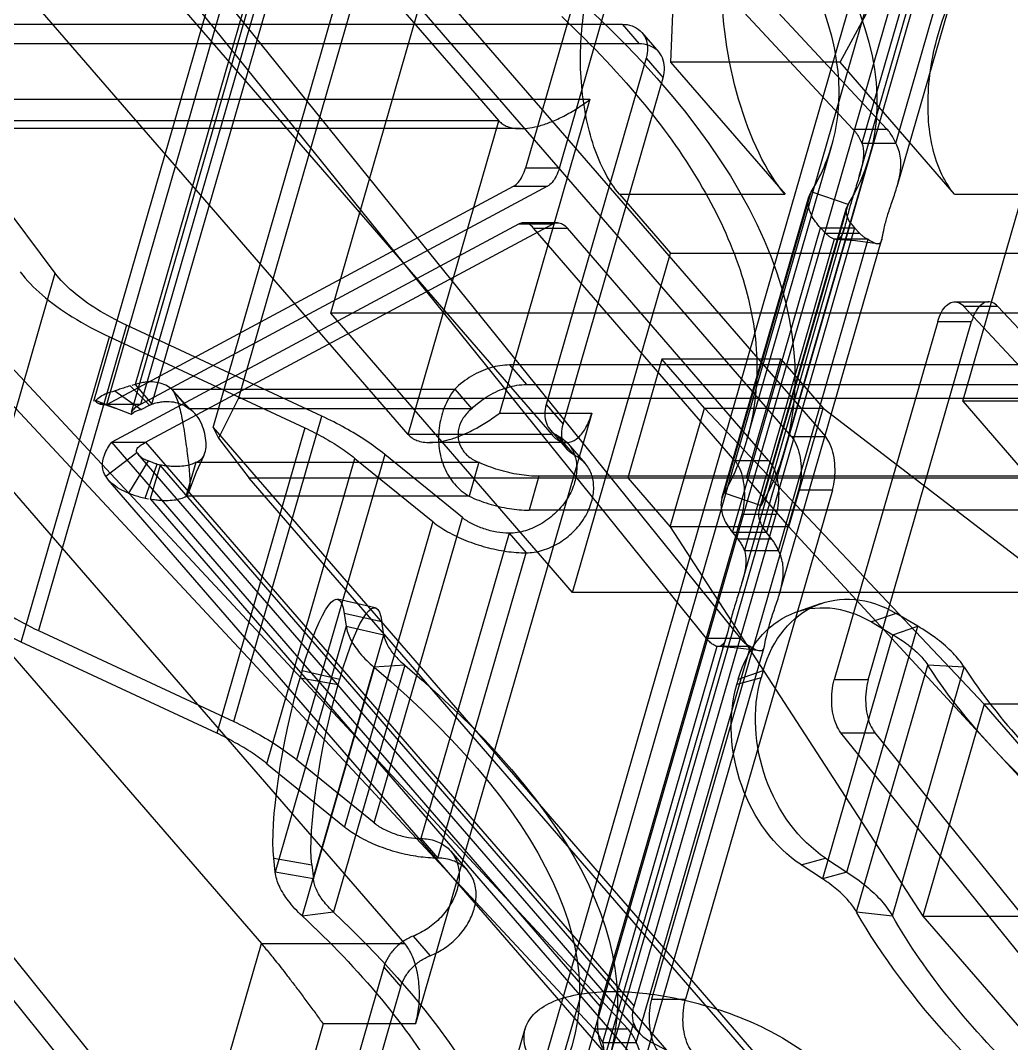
# Model space of a CAD drawing. Header units: millimetres. Extents: x -1 to 407, y -1 to 283.
# Drawn here: x 203.878 to 205.143, y 179.415 to 180.721 of the extents above; entities that cross this region are included whole.
import ezdxf

# ---------------------------------------------------------------- set-up
doc = ezdxf.new("R2010")
doc.units = ezdxf.units.MM
doc.header["$LTSCALE"] = 23.1
doc.layers.get('0').update_dxf_attribs({"linetype": 'CONTINUOUS'})

msp = doc.modelspace()

# ---------------------------------------------------------------- linework, layer by layer
at = {"color": 6, "linetype": 'Continuous'}
for p, q in [((204.7878, 182.4254), (204.1566, 180.2387)), ((204.2744, 180.347), (204.8744, 182.4254)), ((203.493, 181.7425), (204.4889, 180.5925)), ((204.1241, 180.2012), (204.5179, 181.5652)), ((204.0822, 181.503), (204.9407, 180.582)), ((204.984, 180.582), (204.1255, 181.503)), ((204.379, 181.4841), (204.0245, 180.256)), ((203.9719, 180.2345), (204.3262, 181.4618)), ((204.0461, 180.231), (204.4006, 181.4591)), ((204.0199, 180.2206), (204.3742, 181.448)), ((203.9883, 180.2306), (204.3357, 181.4341)), ((204.379, 181.4341), (204.0316, 180.2306)), ((204.3733, 180.192), (203.3774, 181.342)), ((203.5603, 181.342), (204.5563, 180.192)), ((205.0498, 181.058), (204.2811, 178.395)), ((205.0846, 181.0222), (204.9523, 180.5638)), ((204.9956, 180.5638), (205.1279, 181.0222)), ((204.6588, 181.0033), (204.5228, 180.5322)), ((204.5661, 180.5322), (204.7021, 181.0033)), ((204.9489, 180.5218), (205.0893, 181.0083)), ((204.9972, 180.5087), (205.1374, 180.9945)), ((204.754, 179.9317), (203.9252, 180.9591)), ((203.9685, 180.9591), (204.7973, 179.9317)), ((204.2486, 178.3575), (204.9986, 180.9556)), ((204.7163, 180.884), (204.708, 180.6675)), ((204.9245, 180.6675), (205.0411, 180.884)), ((204.8623, 180.1895), (204.3426, 180.7895)), ((204.3859, 180.7895), (204.9056, 180.1895)), ((204.6461, 180.7157), (204.6678, 180.6907)), ((204.6714, 180.7052), (204.6931, 180.6802)), ((203.1899, 180.6925), (204.1858, 179.5425)), ((204.3688, 179.5425), (203.3728, 180.6925)), ((204.6769, 180.6724), (204.6986, 180.6474)), ((204.708, 180.6675), (204.8541, 180.4987)), ((204.9245, 180.6675), (204.708, 180.6675)), ((205.0706, 180.4987), (204.9245, 180.6675)), ((205.0809, 180.2345), (205.2059, 180.6675)), ((201.8966, 180.62), (204.6051, 180.62)), ((204.6051, 180.62), (204.4895, 180.2194)), ((204.4889, 180.5925), (201.9103, 180.5925)), ((204.5164, 180.5825), (201.9204, 180.5825)), ((204.3733, 180.192), (204.4889, 180.5925)), ((204.9407, 180.582), (204.984, 180.582)), ((204.8058, 180.1869), (204.9138, 180.5611)), ((204.9523, 180.5638), (204.9956, 180.5638)), ((203.9227, 180.398), (203.8075, 180.5521)), ((204.8539, 180.1732), (204.9618, 180.547)), ((204.5661, 180.5322), (204.5228, 180.5322)), ((203.9883, 180.2306), (204.5076, 180.5089)), ((204.5509, 180.5089), (204.0316, 180.2306)), ((204.5076, 180.5089), (204.5509, 180.5089)), ((204.7766, 180.1178), (204.8874, 180.5017)), ((204.9345, 180.4856), (204.8874, 180.5017)), ((204.643, 180.4987), (204.708, 180.4237)), ((204.643, 180.4987), (204.8541, 180.4987)), ((204.7736, 180.1108), (204.8847, 180.4955)), ((205.0706, 180.4987), (205.3521, 180.4987)), ((204.8217, 180.0969), (204.9327, 180.4816)), ((204.8237, 180.1017), (204.9345, 180.4856)), ((204.5141, 180.4606), (203.9947, 180.1823)), ((204.038, 180.1823), (204.5574, 180.4606)), ((204.5574, 180.4606), (204.5141, 180.4606)), ((204.5638, 180.4623), (204.5205, 180.4623)), ((204.7902, 180.1587), (204.533, 180.4556)), ((204.533, 180.4556), (204.5763, 180.4556)), ((204.8335, 180.1587), (204.5763, 180.4556)), ((204.7872, 180.0671), (204.8995, 180.4559)), ((204.7989, 180.0021), (204.9298, 180.4556)), ((204.9428, 180.4559), (204.8305, 180.0671)), ((204.9062, 180.4488), (204.8995, 180.4559)), ((204.8995, 180.4559), (204.9428, 180.4559)), ((204.9428, 180.4559), (204.9495, 180.4488)), ((204.9169, 180.4413), (204.8023, 180.0442)), ((204.8456, 180.0442), (204.9602, 180.4413)), ((204.8472, 179.9891), (204.9777, 180.4415)), ((204.9495, 180.4488), (204.9062, 180.4488)), ((204.9602, 180.4413), (204.9169, 180.4413)), ((204.583, 179.9907), (204.708, 180.4237)), ((204.708, 180.4237), (205.417, 180.4237)), ((203.8102, 180.0083), (203.9227, 180.398)), ((205.0707, 180.3614), (205.114, 180.3614)), ((203.751, 180.3555), (204.6102, 179.4336)), ((204.6535, 179.4336), (203.7943, 180.3555)), ((204.583, 179.9907), (204.2744, 180.347)), ((207.403, 180.347), (204.2744, 180.347)), ((205.0825, 180.3555), (205.9418, 179.4336)), ((205.1258, 180.3555), (205.0825, 180.3555)), ((205.9851, 179.4336), (205.1258, 180.3555)), ((205.049, 180.3364), (204.917, 179.8791)), ((204.9603, 179.8791), (205.0923, 180.3364)), ((205.049, 180.3364), (205.0923, 180.3364)), ((204.0136, 180.3317), (203.9011, 179.942)), ((204.2631, 180.2155), (204.0136, 180.3317)), ((203.8792, 179.9272), (203.9917, 180.3169)), ((203.9917, 180.3169), (204.2412, 180.2007)), ((204.5026, 180.2809), (204.5242, 180.2559)), ((207.0357, 180.2809), (204.5026, 180.2809)), ((204.697, 180.2884), (204.6533, 180.1369)), ((204.7512, 180.2259), (204.697, 180.2884)), ((204.8486, 180.2884), (204.697, 180.2884)), ((204.8049, 180.1369), (204.8486, 180.2884)), ((204.8486, 180.2884), (204.9027, 180.2259)), ((204.0428, 180.2294), (204.0183, 180.2543)), ((204.0245, 180.256), (204.0203, 180.2549)), ((204.0245, 180.256), (204.0461, 180.231)), ((204.5242, 180.2559), (207.0573, 180.2559)), ((203.9988, 180.2477), (204.0324, 180.2239)), ((204.0933, 180.225), (204.0716, 180.25)), ((204.0716, 180.25), (204.4325, 180.25)), ((204.4325, 180.25), (204.4542, 180.225)), ((204.0201, 180.2177), (203.9742, 180.2354)), ((204.0316, 180.2306), (203.9883, 180.2306)), ((204.0324, 180.2239), (204.0428, 180.2294)), ((204.1566, 180.2387), (204.131, 180.1875)), ((204.1566, 180.2387), (207.4583, 180.2387)), ((204.5493, 180.2304), (204.571, 180.2054)), ((205.0809, 180.2345), (205.292, 179.9907)), ((205.2541, 180.2345), (205.0809, 180.2345)), ((204.4542, 180.225), (204.0933, 180.225)), ((204.1506, 179.8258), (204.2631, 180.2155)), ((204.6075, 180.2194), (204.3825, 179.44)), ((204.4895, 180.2194), (204.6075, 180.2194)), ((204.7074, 180.0744), (204.7512, 180.2259)), ((205.1083, 179.848), (204.7512, 180.2259)), ((204.7512, 180.2259), (204.9027, 180.2259)), ((204.859, 180.0744), (204.9027, 180.2259)), ((204.9027, 180.2259), (205.3583, 179.8763)), ((204.1241, 180.2012), (204.131, 180.1875)), ((204.1241, 180.2012), (205.6884, 178.395)), ((204.2412, 180.2007), (204.1287, 179.811)), ((204.5563, 180.192), (204.3733, 180.192)), ((204.5548, 180.1976), (204.5765, 180.1726)), ((204.5855, 180.1657), (204.5638, 180.1907)), ((204.8623, 180.1895), (204.9056, 180.1895)), ((204.6181, 179.4625), (203.9947, 180.1823)), ((203.9947, 180.1823), (204.038, 180.1823)), ((204.038, 180.1823), (204.6614, 179.4625)), ((204.131, 180.1875), (204.1703, 180.1363)), ((204.575, 180.1819), (204.4008, 180.1819)), ((204.5774, 180.1803), (204.599, 180.1553)), ((203.9871, 180.1388), (204.0266, 180.1694)), ((204.6675, 179.4291), (204.0282, 180.1673)), ((204.3432, 180.1668), (204.2307, 179.7771)), ((204.4423, 180.0861), (204.3432, 180.1668)), ((204.0412, 180.1587), (204.0163, 180.1174)), ((204.0375, 180.111), (204.0529, 180.1542)), ((204.0565, 180.1532), (204.044, 180.1099)), ((204.7034, 179.4063), (204.0565, 180.1532)), ((204.0899, 180.1134), (204.1024, 180.1567)), ((204.1024, 180.1567), (204.4633, 180.1567)), ((204.1927, 179.772), (204.3052, 180.1617)), ((204.3052, 180.1617), (204.4044, 180.081)), ((204.4633, 180.1567), (204.4508, 180.1134)), ((204.8335, 180.1587), (204.7902, 180.1587)), ((205.7346, 178.33), (204.1703, 180.1363)), ((207.472, 180.1363), (204.1703, 180.1363)), ((204.5399, 180.1388), (204.5274, 180.0955)), ((207.073, 180.1388), (204.5399, 180.1388)), ((204.6533, 180.1369), (204.7074, 180.0744)), ((204.6533, 180.1369), (204.8049, 180.1369)), ((204.8049, 180.1369), (204.859, 180.0744)), ((204.6291, 179.397), (203.9904, 180.1345)), ((204.0375, 180.111), (204.0418, 180.1102)), ((204.4508, 180.1134), (204.0899, 180.1134)), ((204.8714, 180.1212), (204.6839, 179.4717)), ((204.9147, 180.1212), (204.7272, 179.4717)), ((204.7766, 180.1178), (204.8237, 180.1017)), ((204.9147, 180.1212), (204.8714, 180.1212)), ((204.044, 180.1099), (204.6909, 179.363)), ((204.3298, 179.6964), (204.4423, 180.0861)), ((207.0605, 180.0955), (204.5274, 180.0955)), ((204.6181, 179.4625), (204.7994, 180.0904)), ((204.6614, 179.4625), (204.8427, 180.0904)), ((204.7994, 180.0904), (204.8427, 180.0904)), ((204.4044, 180.081), (204.2919, 179.6913)), ((204.7074, 180.0744), (205.0302, 179.5773)), ((204.859, 180.0744), (204.7074, 180.0744)), ((205.2827, 179.6146), (204.859, 180.0744)), ((204.5019, 180.0662), (204.5236, 180.0412)), ((204.7872, 180.0671), (204.7937, 180.059)), ((204.8305, 180.0671), (204.7872, 180.0671)), ((204.7937, 180.059), (204.837, 180.059)), ((204.837, 180.059), (204.8305, 180.0671)), ((204.8023, 180.0442), (204.8456, 180.0442)), ((204.331, 179.971), (204.2831, 179.9819)), ((205.292, 179.9907), (204.583, 179.9907)), ((204.9004, 179.9766), (204.8687, 179.9656)), ((204.2916, 179.9638), (204.294, 179.9476)), ((204.3396, 179.9529), (204.2916, 179.9638)), ((204.9961, 179.9638), (204.9644, 179.9529)), ((205.0235, 179.9476), (204.9961, 179.9638)), ((203.9011, 179.942), (204.1506, 179.8258)), ((204.294, 179.9476), (204.2035, 179.6338)), ((204.2941, 179.9476), (204.342, 179.9367)), ((204.342, 179.9367), (204.3396, 179.9529)), ((204.933, 179.6338), (205.0235, 179.9476)), ((204.9644, 179.9529), (204.9918, 179.9367)), ((204.9918, 179.9367), (205.0235, 179.9476)), ((204.2521, 179.6252), (204.342, 179.9367)), ((204.6176, 179.3742), (204.7798, 179.9361)), ((204.7973, 179.9317), (204.754, 179.9317)), ((204.9918, 179.9367), (204.9019, 179.6252)), ((204.1287, 179.811), (203.8792, 179.9272)), ((204.7669, 179.9217), (204.621, 179.4163)), ((204.6643, 179.4163), (204.8102, 179.9217)), ((204.6659, 179.3612), (204.8278, 179.9219)), ((204.8102, 179.9217), (204.7669, 179.9217)), ((204.2378, 179.8909), (204.2351, 179.8817)), ((204.3295, 179.8954), (204.2378, 179.5779)), ((204.2378, 179.8909), (204.2858, 179.88)), ((204.3688, 179.898), (204.2778, 179.5828)), ((204.3688, 179.898), (204.3295, 179.8954)), ((204.7946, 179.88), (204.8262, 179.8909)), ((204.8262, 179.8909), (204.8236, 179.8817)), ((204.9454, 179.5828), (205.0364, 179.898)), ((204.9911, 179.5779), (205.0828, 179.8954)), ((205.0828, 179.8954), (205.0364, 179.898)), ((204.2351, 179.8817), (204.2838, 179.8731)), ((204.2838, 179.8731), (204.2858, 179.88)), ((204.8236, 179.8817), (204.7926, 179.8731)), ((204.7926, 179.8731), (204.7946, 179.88)), ((204.9603, 179.8791), (204.917, 179.8791)), ((205.1083, 179.8479), (205.0302, 179.5773)), ((205.8227, 179.848), (205.1083, 179.848)), ((205.6062, 179.273), (205.1083, 179.8479)), ((204.4238, 178.783), (203.594, 179.8116)), ((203.6373, 179.8116), (204.4671, 178.783)), ((205.7553, 178.783), (204.9255, 179.8116)), ((204.9255, 179.8116), (204.9688, 179.8116)), ((204.9688, 179.8116), (205.7986, 178.783)), ((204.1927, 179.772), (204.2919, 179.6913)), ((204.3298, 179.6964), (204.2307, 179.7771)), ((204.3894, 179.6765), (204.4111, 179.6515)), ((204.4274, 179.6606), (204.449, 179.6356)), ((204.2035, 179.6338), (204.2015, 179.6515)), ((204.2015, 179.6515), (204.2501, 179.6429)), ((204.2501, 179.6429), (204.2521, 179.6252)), ((204.8749, 179.6429), (204.9059, 179.6515)), ((204.9019, 179.6252), (204.8749, 179.6429)), ((204.9059, 179.6515), (204.933, 179.6338)), ((204.2521, 179.6252), (204.2035, 179.6338)), ((204.933, 179.6338), (204.9019, 179.6252)), ((204.2378, 179.5779), (204.2778, 179.5828)), ((204.9454, 179.5828), (204.9911, 179.5779)), ((205.0302, 179.5773), (205.5281, 179.0023)), ((205.0302, 179.5773), (205.7446, 179.5773)), ((204.3795, 179.552), (204.4011, 179.527)), ((204.0621, 179.1138), (204.1858, 179.5425)), ((204.1858, 179.5425), (204.3688, 179.5425)), ((204.342, 179.5123), (204.3637, 179.4873)), ((204.6839, 179.4717), (204.7272, 179.4717)), ((204.2645, 179.44), (204.1407, 179.0113)), ((204.3825, 179.44), (204.2645, 179.44)), ((204.4976, 179.3474), (204.5226, 179.434)), ((204.6102, 179.4336), (204.6535, 179.4336)), ((204.6608, 179.4415), (204.6443, 179.3846)), ((204.621, 179.4163), (204.6643, 179.4163))]:
    msp.add_line(p, q, dxfattribs=at)
at = {"color": 7, "linetype": 'Continuous'}
for p, q in [((204.3067, 178.3775), (205.0629, 180.9972)), ((205.0846, 180.9722), (204.3283, 178.3525)), ((201.9398, 180.7157), (204.6461, 180.7157)), ((204.6678, 180.6907), (201.9614, 180.6907)), ((204.6769, 180.6724), (204.5493, 180.2304)), ((204.571, 180.2054), (204.6986, 180.6474)), ((204.5019, 180.0662), (204.3894, 179.6765)), ((204.4111, 179.6515), (204.5236, 180.0412)), ((204.342, 179.5123), (204.1988, 179.0162)), ((204.2204, 178.9912), (204.3637, 179.4873))]:
    msp.add_line(p, q, dxfattribs=at)
at = {"color": 6, "linetype": 'Continuous'}
for points in [[(204.972, 180.4356), (204.9442, 180.4393), (204.9186, 180.4412)], [(204.0784, 180.2422), (204.0887, 180.2308), (204.099, 180.2208)], [(203.9997, 180.2255), (203.9865, 180.2301), (203.9797, 180.2319), (203.9799, 180.2319), (203.9865, 180.2312), (203.9999, 180.2306)], [(204.1124, 180.1653), (204.1025, 180.144), (204.0926, 180.1183)], [(204.822, 179.9161), (204.7942, 179.9197), (204.7686, 179.9216)]]:
    msp.add_lwpolyline(points, dxfattribs=at)
for centre, radius, start, end in [((204.0596, 180.1994), 0.0343, 113.0913, 119.2519), ((204.0657, 180.1938), 0.0416, 252.0476, 257.2846)]:
    msp.add_arc(centre, radius, start, end, dxfattribs=at)
at = {"color": 6, "linetype": 'Continuous', "extrusion": (0, 0, -1)}
for centre, major_axis, ratio, start_param, end_param in [((203.5221, 180.9681), (-1.4394, 0.4221), 0.401419, 8.685604, 9.533878), ((204.8608, 180.672), (-0.0438, 0.1993), 0.376233, -2.535443, -0.964647), ((203.4113, 180.5842), (-1.3949, 0.3959), 0.464593, 2.406182, 2.555672), ((203.4113, 180.5842), (-1.443, 0.4096), 0.464593, 8.689367, 9.537641), ((204.2481, 179.8104), (0.0348, 0.1716), 0.166237, -1.11632, 0.431172), ((204.9553, 179.8104), (-0.0521, 0.1671), 0.753786, -0.851946, 0.695545), ((204.2961, 179.7995), (0.0348, 0.1716), 0.166237, -1.116317, 0.431172), ((204.9236, 179.7995), (-0.0521, 0.1671), 0.753786, -0.851944, 0.695546), ((203.1909, 179.8206), (-1.3914, 0.408), 0.401419, 2.402419, 3.250693), ((203.1909, 179.8206), (-1.4394, 0.4221), 0.401419, 2.402419, 3.250693), ((206.4276, 179.8206), (-1.4564, 0.3624), 0.423626, -1.271033, -0.422759), ((204.2455, 179.8012), (0.0348, 0.1716), 0.166237, -2.663807, -1.116315), ((204.9527, 179.8012), (-0.0521, 0.1671), 0.753786, -2.399433, -0.851939), ((204.2941, 179.7926), (0.0348, 0.1716), 0.166237, -2.663806, -1.116317), ((204.9217, 179.7926), (-0.0521, 0.1671), 0.753786, -2.399433, -0.851944), ((203.08, 179.4367), (-1.443, 0.4096), 0.464593, 2.406182, 3.254456), ((206.3168, 179.4367), (-1.4252, 0.4706), 0.441408, -1.303516, -0.455242)]:
    msp.add_ellipse(centre, major_axis=major_axis, ratio=ratio, start_param=start_param, end_param=end_param, dxfattribs=at)
at = {"color": 6, "linetype": 'Continuous'}
for points, knots in [([(204.8874, 180.5017), (204.9017, 180.5249), (204.923, 180.5771), (204.9253, 180.6645), (204.8989, 180.756), (204.8459, 180.85), (204.7974, 180.9095), (204.7696, 180.9396)], [0, 0, 0, 0, 0.167652, 0.338946, 0.528937, 0.747669, 1, 1, 1, 1]), ([(204.643, 180.4987), (204.636, 180.5069), (204.6232, 180.5264), (204.609, 180.5604), (204.5989, 180.5997), (204.5933, 180.6424), (204.5925, 180.6866), (204.5965, 180.7302), (204.6025, 180.7584), (204.6064, 180.772)], [0, 0, 0, 0, 0.113445, 0.243348, 0.386841, 0.539568, 0.696351, 0.851656, 1, 1, 1, 1]), ([(205.0706, 180.4987), (205.0641, 180.5063), (205.0524, 180.5251), (205.0412, 180.5587), (205.036, 180.598), (205.0369, 180.641), (205.0442, 180.6861), (205.0575, 180.7305), (205.0702, 180.7588), (205.0773, 180.772)], [0, 0, 0, 0, 0.103849, 0.229036, 0.367437, 0.516938, 0.676921, 0.843224, 1, 1, 1, 1]), ([(204.4889, 180.5925), (204.4903, 180.5909), (204.4938, 180.5879), (204.5002, 180.5847), (204.5082, 180.5828), (204.5177, 180.5822), (204.529, 180.5833), (204.542, 180.5862), (204.5566, 180.5913), (204.5725, 180.5986), (204.589, 180.6082), (204.5998, 180.6158), (204.6051, 180.62)], [0, 0, 0, 0, 0.050334, 0.104956, 0.167422, 0.240919, 0.328318, 0.43191, 0.553149, 0.691294, 0.842032, 1, 1, 1, 1]), ([(204.6752, 180.6127), (204.7024, 180.5793), (204.7497, 180.5127), (204.7993, 180.4073), (204.8218, 180.3041), (204.8156, 180.2052), (204.7921, 180.1452), (204.7766, 180.1178)], [0, 0, 0, 0, 0.240438, 0.454279, 0.646115, 0.82423, 1, 1, 1, 1]), ([(204.9407, 180.582), (204.9423, 180.5804), (204.9452, 180.5768), (204.9491, 180.5707), (204.9512, 180.5662), (204.9523, 180.5638)], [0, 0, 0, 0, 0.303776, 0.637359, 1, 1, 1, 1]), ([(204.9956, 180.5638), (204.9945, 180.5662), (204.9924, 180.5707), (204.9885, 180.5768), (204.9856, 180.5804), (204.984, 180.582)], [0, 0, 0, 0, 0.362641, 0.696224, 1, 1, 1, 1]), ([(204.9523, 180.5638), (204.9538, 180.5594), (204.9549, 180.5489), (204.9521, 180.5323), (204.9466, 180.5141), (204.9405, 180.4953), (204.9352, 180.4773), (204.9314, 180.4616), (204.9285, 180.4502), (204.9243, 180.4417), (204.919, 180.441), (204.9169, 180.4413)], [0, 0, 0, 0, 0.10468, 0.232993, 0.37937, 0.533006, 0.67988, 0.804246, 0.894626, 0.952425, 1, 1, 1, 1]), ([(204.9602, 180.4413), (204.9634, 180.4394), (204.9676, 180.4357), (204.9772, 180.4357), (204.9784, 180.4457), (204.9809, 180.4565), (204.9848, 180.4719), (204.9906, 180.4887), (204.9969, 180.5068), (205.0016, 180.5255), (205.0026, 180.5452), (204.9987, 180.558), (204.9956, 180.5638)], [0, 0, 0, 0, 0.07588, 0.112509, 0.162027, 0.244341, 0.352206, 0.476098, 0.606352, 0.737351, 0.867016, 1, 1, 1, 1]), ([(204.5076, 180.5089), (204.5099, 180.5102), (204.5143, 180.5141), (204.5193, 180.5222), (204.5217, 180.5287), (204.5228, 180.5322)], [0, 0, 0, 0, 0.275629, 0.609557, 1, 1, 1, 1]), ([(204.5661, 180.5322), (204.565, 180.5287), (204.5626, 180.5222), (204.5576, 180.5141), (204.5532, 180.5102), (204.5509, 180.5089)], [0, 0, 0, 0, 0.390443, 0.724371, 1, 1, 1, 1]), ([(204.8995, 180.4559), (204.8949, 180.4609), (204.8875, 180.4706), (204.8822, 180.4873), (204.885, 180.4977), (204.8874, 180.5017)], [0, 0, 0, 0, 0.40014, 0.718386, 1, 1, 1, 1]), ([(204.9345, 180.4856), (204.9329, 180.483), (204.9311, 180.4762), (204.9347, 180.4654), (204.9397, 180.4592), (204.9428, 180.4559)], [0, 0, 0, 0, 0.278976, 0.596623, 1, 1, 1, 1]), ([(204.533, 180.4556), (204.5313, 180.4576), (204.5276, 180.4609), (204.5205, 180.463), (204.516, 180.4617), (204.5141, 180.4606)], [0, 0, 0, 0, 0.3691, 0.684581, 1, 1, 1, 1]), ([(204.5574, 180.4606), (204.5593, 180.4617), (204.5638, 180.463), (204.5709, 180.4609), (204.5746, 180.4576), (204.5763, 180.4556)], [0, 0, 0, 0, 0.315419, 0.6309, 1, 1, 1, 1]), ([(204.9169, 180.4413), (204.9156, 180.4418), (204.9131, 180.443), (204.9095, 180.4456), (204.9073, 180.4477), (204.9062, 180.4488)], [0, 0, 0, 0, 0.310646, 0.64253, 1, 1, 1, 1]), ([(204.9495, 180.4488), (204.9506, 180.4477), (204.9528, 180.4456), (204.9564, 180.443), (204.9589, 180.4418), (204.9602, 180.4413)], [0, 0, 0, 0, 0.35747, 0.689354, 1, 1, 1, 1]), ([(203.878, 180.3997), (203.8861, 180.3889), (203.9069, 180.3679), (203.9455, 180.3403), (203.9755, 180.3244), (203.9917, 180.3169)], [0, 0, 0, 0, 0.284912, 0.621752, 1, 1, 1, 1]), ([(204.0136, 180.3317), (204.0006, 180.3378), (203.9767, 180.3505), (203.9458, 180.3725), (203.9291, 180.3894), (203.9227, 180.398)], [0, 0, 0, 0, 0.378248, 0.715088, 1, 1, 1, 1]), ([(205.049, 180.3364), (205.0502, 180.3406), (205.053, 180.348), (205.0592, 180.3568), (205.0671, 180.3619), (205.0759, 180.3613), (205.0805, 180.3577), (205.0825, 180.3555)], [0, 0, 0, 0, 0.266298, 0.484653, 0.659097, 0.817145, 1, 1, 1, 1]), ([(205.1258, 180.3555), (205.1238, 180.3577), (205.1192, 180.3613), (205.1104, 180.3619), (205.1025, 180.3568), (205.0963, 180.348), (205.0935, 180.3406), (205.0923, 180.3364)], [0, 0, 0, 0, 0.182874, 0.340931, 0.515381, 0.733731, 1, 1, 1, 1]), ([(204.5026, 180.2809), (204.4943, 180.2809), (204.4773, 180.2782), (204.4533, 180.2674), (204.439, 180.2563), (204.4325, 180.25)], [0, 0, 0, 0, 0.31497, 0.652204, 1, 1, 1, 1]), ([(204.0183, 180.2543), (204.016, 180.2536), (204.0115, 180.2521), (204.005, 180.2499), (204.0008, 180.2485), (203.9988, 180.2477)], [0, 0, 0, 0, 0.353297, 0.687566, 1, 1, 1, 1]), ([(204.044, 180.2593), (204.0419, 180.2593), (204.0375, 180.259), (204.031, 180.2579), (204.0266, 180.2567), (204.0245, 180.256)], [0, 0, 0, 0, 0.321882, 0.654112, 1, 1, 1, 1]), ([(204.0716, 180.25), (204.0692, 180.252), (204.0637, 180.2555), (204.0542, 180.2586), (204.0475, 180.2593), (204.044, 180.2593)], [0, 0, 0, 0, 0.317966, 0.649605, 1, 1, 1, 1]), ([(204.4542, 180.225), (204.4607, 180.2313), (204.475, 180.2424), (204.4989, 180.2532), (204.516, 180.2559), (204.5242, 180.2559)], [0, 0, 0, 0, 0.347796, 0.68503, 1, 1, 1, 1]), ([(203.9742, 180.2354), (203.9759, 180.2374), (203.9804, 180.2411), (203.9889, 180.2452), (203.9953, 180.247), (203.9988, 180.2477)], [0, 0, 0, 0, 0.285834, 0.61716, 1, 1, 1, 1]), ([(204.0716, 180.25), (204.0749, 180.2453), (204.08, 180.2328), (204.0849, 180.2116), (204.0887, 180.1872), (204.092, 180.1628), (204.0943, 180.1415), (204.0948, 180.1252), (204.0922, 180.1161), (204.0899, 180.1134)], [0, 0, 0, 0, 0.123236, 0.28288, 0.466686, 0.650672, 0.808952, 0.924179, 1, 1, 1, 1]), ([(204.4325, 180.25), (204.427, 180.2428), (204.418, 180.2268), (204.4116, 180.2006), (204.4117, 180.1743), (204.4182, 180.1496), (204.4311, 180.1281), (204.4438, 180.1175), (204.4508, 180.1134)], [0, 0, 0, 0, 0.177341, 0.35077, 0.52051, 0.68434, 0.841924, 1, 1, 1, 1]), ([(203.9742, 180.2354), (203.9729, 180.2351), (203.981, 180.2285), (203.9844, 180.2311), (203.9883, 180.2306)], [0, 0, 0, 0, 0.24517, 1, 1, 1, 1]), ([(204.0316, 180.2306), (204.0289, 180.2292), (204.0247, 180.2265), (204.02, 180.2223), (204.0196, 180.2188), (204.0201, 180.2177)], [0, 0, 0, 0, 0.492749, 0.803627, 1, 1, 1, 1]), ([(204.0461, 180.231), (204.0483, 180.2317), (204.0526, 180.2329), (204.0592, 180.234), (204.0635, 180.2343), (204.0656, 180.2343)], [0, 0, 0, 0, 0.345888, 0.678118, 1, 1, 1, 1]), ([(204.0656, 180.2343), (204.0691, 180.2343), (204.0759, 180.2336), (204.0854, 180.2305), (204.0909, 180.227), (204.0933, 180.225)], [0, 0, 0, 0, 0.350395, 0.682034, 1, 1, 1, 1]), ([(204.0324, 180.2239), (204.0307, 180.2235), (204.0275, 180.2226), (204.0232, 180.2206), (204.021, 180.2187), (204.0201, 180.2177)], [0, 0, 0, 0, 0.38284, 0.714166, 1, 1, 1, 1]), ([(204.1024, 180.1567), (204.1055, 180.1579), (204.1112, 180.1616), (204.1151, 180.1713), (204.1154, 180.182), (204.1137, 180.1936), (204.11, 180.2056), (204.1036, 180.2169), (204.097, 180.2228), (204.0933, 180.225)], [0, 0, 0, 0, 0.121558, 0.239667, 0.373995, 0.519725, 0.676819, 0.837886, 1, 1, 1, 1]), ([(204.3432, 180.1668), (204.3356, 180.1729), (204.3193, 180.1848), (204.2925, 180.2011), (204.2732, 180.2108), (204.2631, 180.2155)], [0, 0, 0, 0, 0.309839, 0.644749, 1, 1, 1, 1]), ([(204.3733, 180.192), (204.3747, 180.1904), (204.3781, 180.1874), (204.3846, 180.1842), (204.3925, 180.1822), (204.4021, 180.1817), (204.4134, 180.1827), (204.4264, 180.1857), (204.441, 180.1907), (204.4569, 180.1981), (204.4734, 180.2077), (204.4842, 180.2153), (204.4895, 180.2194)], [0, 0, 0, 0, 0.050334, 0.104956, 0.167422, 0.240919, 0.328318, 0.43191, 0.553149, 0.691294, 0.842032, 1, 1, 1, 1]), ([(204.4542, 180.225), (204.45, 180.2217), (204.4429, 180.2142), (204.4369, 180.2006), (204.4362, 180.1866), (204.4407, 180.1737), (204.4502, 180.1631), (204.4587, 180.1585), (204.4633, 180.1567)], [0, 0, 0, 0, 0.187423, 0.355427, 0.513026, 0.666202, 0.823661, 1, 1, 1, 1]), ([(204.5563, 180.192), (204.5593, 180.1885), (204.566, 180.1826), (204.5796, 180.181), (204.5918, 180.1885), (204.6013, 180.2019), (204.6057, 180.2131), (204.6075, 180.2194)], [0, 0, 0, 0, 0.186516, 0.344902, 0.517523, 0.734269, 1, 1, 1, 1]), ([(204.2412, 180.2007), (204.2492, 180.1969), (204.2647, 180.1891), (204.2861, 180.1761), (204.2992, 180.1666), (204.3052, 180.1617)], [0, 0, 0, 0, 0.355251, 0.690161, 1, 1, 1, 1]), ([(204.8623, 180.1895), (204.8648, 180.1866), (204.8691, 180.1791), (204.8731, 180.1661), (204.875, 180.1513), (204.8746, 180.136), (204.8728, 180.126), (204.8714, 180.1212)], [0, 0, 0, 0, 0.163304, 0.357047, 0.570769, 0.790178, 1, 1, 1, 1]), ([(204.9147, 180.1212), (204.9161, 180.126), (204.9179, 180.136), (204.9183, 180.1513), (204.9164, 180.1661), (204.9124, 180.1791), (204.9081, 180.1866), (204.9056, 180.1895)], [0, 0, 0, 0, 0.209849, 0.429272, 0.642992, 0.836718, 1, 1, 1, 1]), ([(203.9871, 180.1388), (203.9847, 180.1424), (203.9818, 180.1518), (203.985, 180.1676), (203.9909, 180.1773), (203.9947, 180.1823)], [0, 0, 0, 0, 0.279795, 0.597673, 1, 1, 1, 1]), ([(204.0266, 180.1694), (204.026, 180.1705), (204.0265, 180.1741), (204.0312, 180.1783), (204.0354, 180.1809), (204.038, 180.1823)], [0, 0, 0, 0, 0.198792, 0.508415, 1, 1, 1, 1]), ([(204.0266, 180.1694), (204.0277, 180.1678), (204.0304, 180.1647), (204.0354, 180.1611), (204.0392, 180.1594), (204.0412, 180.1587)], [0, 0, 0, 0, 0.327753, 0.659125, 1, 1, 1, 1]), ([(204.0529, 180.1542), (204.0515, 180.1547), (204.0487, 180.1556), (204.0448, 180.1571), (204.0424, 180.1581), (204.0412, 180.1587)], [0, 0, 0, 0, 0.353378, 0.688014, 1, 1, 1, 1]), ([(204.0768, 180.1513), (204.0746, 180.1513), (204.0702, 180.1515), (204.0634, 180.1521), (204.0589, 180.1528), (204.0565, 180.1532)], [0, 0, 0, 0, 0.318099, 0.651183, 1, 1, 1, 1]), ([(204.1024, 180.1567), (204.1003, 180.1554), (204.0952, 180.1534), (204.0865, 180.1517), (204.0801, 180.1513), (204.0768, 180.1513)], [0, 0, 0, 0, 0.282351, 0.616883, 1, 1, 1, 1]), ([(204.5399, 180.1388), (204.5315, 180.1388), (204.514, 180.1405), (204.4883, 180.1465), (204.4714, 180.1529), (204.4633, 180.1567)], [0, 0, 0, 0, 0.318751, 0.661034, 1, 1, 1, 1]), ([(204.7994, 180.0904), (204.8007, 180.0952), (204.8026, 180.1052), (204.803, 180.1205), (204.8011, 180.1353), (204.7971, 180.1483), (204.7927, 180.1557), (204.7902, 180.1587)], [0, 0, 0, 0, 0.209849, 0.429272, 0.642992, 0.836718, 1, 1, 1, 1]), ([(204.8335, 180.1587), (204.8361, 180.1557), (204.8404, 180.1483), (204.8444, 180.1353), (204.8463, 180.1205), (204.8459, 180.1052), (204.844, 180.0952), (204.8427, 180.0904)], [0, 0, 0, 0, 0.163304, 0.357047, 0.570769, 0.790178, 1, 1, 1, 1]), ([(204.0163, 180.1174), (204.0124, 180.1187), (204.0048, 180.1221), (203.9948, 180.1294), (203.9894, 180.1355), (203.9871, 180.1388)], [0, 0, 0, 0, 0.340875, 0.672247, 1, 1, 1, 1]), ([(204.0163, 180.1174), (204.0185, 180.1165), (204.023, 180.1148), (204.0301, 180.1127), (204.035, 180.1116), (204.0375, 180.111)], [0, 0, 0, 0, 0.320464, 0.65433, 1, 1, 1, 1]), ([(204.0643, 180.108), (204.0676, 180.108), (204.074, 180.1084), (204.0827, 180.1101), (204.0878, 180.1121), (204.0899, 180.1134)], [0, 0, 0, 0, 0.383117, 0.717649, 1, 1, 1, 1]), ([(204.4508, 180.1134), (204.4589, 180.1096), (204.4758, 180.1032), (204.5015, 180.0972), (204.519, 180.0955), (204.5274, 180.0955)], [0, 0, 0, 0, 0.338966, 0.681249, 1, 1, 1, 1]), ([(204.7766, 180.1178), (204.774, 180.1132), (204.7709, 180.1018), (204.7755, 180.0836), (204.7827, 180.0726), (204.7872, 180.0671)], [0, 0, 0, 0, 0.290707, 0.611146, 1, 1, 1, 1]), ([(204.044, 180.1099), (204.0464, 180.1095), (204.0509, 180.1088), (204.0577, 180.1082), (204.0621, 180.108), (204.0643, 180.108)], [0, 0, 0, 0, 0.348817, 0.681901, 1, 1, 1, 1]), ([(204.8305, 180.0671), (204.8276, 180.0709), (204.8227, 180.0784), (204.8198, 180.0908), (204.8219, 180.0985), (204.8237, 180.1017)], [0, 0, 0, 0, 0.3864, 0.707337, 1, 1, 1, 1]), ([(204.5019, 180.0662), (204.4966, 180.0662), (204.4857, 180.0673), (204.4698, 180.0714), (204.455, 180.0775), (204.4461, 180.083), (204.4423, 180.0861)], [0, 0, 0, 0, 0.249284, 0.513113, 0.770143, 1, 1, 1, 1]), ([(204.4044, 180.081), (204.4103, 180.0761), (204.424, 180.0672), (204.4468, 180.0564), (204.4721, 180.048), (204.4979, 180.0426), (204.5152, 180.0412), (204.5236, 180.0412)], [0, 0, 0, 0, 0.180092, 0.381549, 0.593411, 0.803546, 1, 1, 1, 1]), ([(204.7937, 180.059), (204.7948, 180.0576), (204.7969, 180.0546), (204.7998, 180.0496), (204.8015, 180.0461), (204.8023, 180.0442)], [0, 0, 0, 0, 0.311268, 0.644865, 1, 1, 1, 1]), ([(204.8456, 180.0442), (204.8448, 180.0461), (204.8431, 180.0496), (204.8402, 180.0546), (204.8381, 180.0576), (204.837, 180.059)], [0, 0, 0, 0, 0.355133, 0.688728, 1, 1, 1, 1]), ([(204.8023, 180.0442), (204.8038, 180.0398), (204.8049, 180.0293), (204.8021, 180.0127), (204.7966, 179.9945), (204.7905, 179.9757), (204.7852, 179.9577), (204.7814, 179.942), (204.7785, 179.9306), (204.7743, 179.9222), (204.769, 179.9214), (204.7669, 179.9217)], [0, 0, 0, 0, 0.104686, 0.233, 0.379372, 0.533, 0.679866, 0.804227, 0.894609, 0.952419, 1, 1, 1, 1]), ([(204.8102, 179.9217), (204.8134, 179.9198), (204.8176, 179.9161), (204.8272, 179.9162), (204.8284, 179.9262), (204.8309, 179.9369), (204.8348, 179.9523), (204.8406, 179.9691), (204.8469, 179.9872), (204.8516, 180.0059), (204.8526, 180.0256), (204.8487, 180.0384), (204.8456, 180.0442)], [0, 0, 0, 0, 0.075885, 0.11253, 0.162058, 0.244368, 0.352226, 0.47611, 0.606354, 0.737344, 0.867008, 1, 1, 1, 1]), ([(203.8792, 179.9272), (203.863, 179.9347), (203.833, 179.9506), (203.7944, 179.9781), (203.7736, 179.9992), (203.7655, 180.01)], [0, 0, 0, 0, 0.378248, 0.715088, 1, 1, 1, 1]), ([(203.8102, 180.0083), (203.8166, 179.9997), (203.8333, 179.9828), (203.8642, 179.9608), (203.8881, 179.9481), (203.9011, 179.942)], [0, 0, 0, 0, 0.284912, 0.621752, 1, 1, 1, 1]), ([(204.294, 179.9476), (204.2949, 179.9417), (204.2994, 179.9292), (204.3119, 179.9116), (204.3231, 179.9008), (204.3295, 179.8954)], [0, 0, 0, 0, 0.276836, 0.607962, 1, 1, 1, 1]), ([(205.0828, 179.8954), (205.0787, 179.9018), (205.0681, 179.9145), (205.048, 179.9319), (205.0322, 179.9424), (205.0235, 179.9476)], [0, 0, 0, 0, 0.285749, 0.62038, 1, 1, 1, 1]), ([(204.342, 179.9367), (204.3427, 179.9323), (204.3461, 179.923), (204.3555, 179.91), (204.364, 179.902), (204.3688, 179.898)], [0, 0, 0, 0, 0.275908, 0.607024, 1, 1, 1, 1]), ([(204.7669, 179.9217), (204.7654, 179.9223), (204.7622, 179.9239), (204.7579, 179.9274), (204.7553, 179.9302), (204.754, 179.9317)], [0, 0, 0, 0, 0.305002, 0.636528, 1, 1, 1, 1]), ([(204.7973, 179.9317), (204.7986, 179.9302), (204.8012, 179.9274), (204.8055, 179.9239), (204.8087, 179.9223), (204.8102, 179.9217)], [0, 0, 0, 0, 0.363472, 0.694998, 1, 1, 1, 1]), ([(204.9918, 179.9367), (204.9983, 179.9328), (205.0102, 179.925), (205.0254, 179.9122), (205.0334, 179.9027), (205.0364, 179.898)], [0, 0, 0, 0, 0.380134, 0.714782, 1, 1, 1, 1]), ([(205.0828, 179.8954), (205.1051, 179.8607), (205.16, 179.7915), (205.2619, 179.695), (205.3866, 179.6009), (205.5317, 179.5112), (205.6943, 179.4275), (205.81, 179.3778), (205.8701, 179.3542)], [0, 0, 0, 0, 0.127569, 0.272318, 0.433762, 0.610411, 0.800063, 1, 1, 1, 1]), ([(204.9255, 179.8116), (204.9231, 179.8146), (204.9189, 179.8221), (204.9151, 179.835), (204.9134, 179.8496), (204.9138, 179.8646), (204.9156, 179.8744), (204.917, 179.8791)], [0, 0, 0, 0, 0.165473, 0.360035, 0.5733, 0.791486, 1, 1, 1, 1]), ([(204.9603, 179.8791), (204.9589, 179.8744), (204.9571, 179.8646), (204.9567, 179.8496), (204.9584, 179.835), (204.9623, 179.8221), (204.9664, 179.8146), (204.9688, 179.8116)], [0, 0, 0, 0, 0.208539, 0.426739, 0.640002, 0.834548, 1, 1, 1, 1]), ([(204.1506, 179.8258), (204.1607, 179.8211), (204.18, 179.8113), (204.2068, 179.7951), (204.2231, 179.7832), (204.2307, 179.7771)], [0, 0, 0, 0, 0.355251, 0.690161, 1, 1, 1, 1]), ([(204.1927, 179.772), (204.1867, 179.7769), (204.1736, 179.7864), (204.1522, 179.7994), (204.1367, 179.8072), (204.1287, 179.811)], [0, 0, 0, 0, 0.309839, 0.644749, 1, 1, 1, 1]), ([(204.3298, 179.6964), (204.3336, 179.6933), (204.3425, 179.6878), (204.3573, 179.6817), (204.3732, 179.6776), (204.3841, 179.6765), (204.3894, 179.6765)], [0, 0, 0, 0, 0.229857, 0.486887, 0.750716, 1, 1, 1, 1]), ([(204.4111, 179.6515), (204.4027, 179.6515), (204.3854, 179.6529), (204.3596, 179.6583), (204.3343, 179.6667), (204.3115, 179.6775), (204.2978, 179.6864), (204.2919, 179.6913)], [0, 0, 0, 0, 0.196473, 0.406619, 0.618481, 0.819926, 1, 1, 1, 1]), ([(204.2378, 179.5779), (204.2315, 179.5837), (204.2205, 179.5954), (204.2084, 179.6143), (204.2042, 179.6276), (204.2035, 179.6338)], [0, 0, 0, 0, 0.386554, 0.717776, 1, 1, 1, 1]), ([(204.933, 179.6338), (204.9415, 179.6282), (204.9572, 179.6169), (204.977, 179.5983), (204.9872, 179.5847), (204.9911, 179.5779)], [0, 0, 0, 0, 0.37656, 0.711107, 1, 1, 1, 1]), ([(204.2778, 179.5828), (204.273, 179.5872), (204.2648, 179.596), (204.2557, 179.6104), (204.2526, 179.6204), (204.2521, 179.6252)], [0, 0, 0, 0, 0.385692, 0.716937, 1, 1, 1, 1]), ([(204.9454, 179.5828), (204.9425, 179.5879), (204.9349, 179.5982), (204.9201, 179.6123), (204.9083, 179.6209), (204.9019, 179.6252)], [0, 0, 0, 0, 0.289414, 0.623949, 1, 1, 1, 1]), ([(204.2378, 179.5779), (204.2736, 179.5445), (204.3381, 179.4774), (204.4155, 179.3703), (204.4668, 179.2636), (204.4905, 179.1591), (204.4847, 179.0589), (204.4611, 178.998), (204.4454, 178.9703)], [0, 0, 0, 0, 0.212267, 0.402214, 0.570933, 0.722001, 0.861988, 1, 1, 1, 1]), ([(205.7593, 178.9703), (205.7002, 178.9981), (205.5866, 179.056), (205.4274, 179.1519), (205.2857, 179.2534), (205.1642, 179.3585), (205.0653, 179.4651), (205.0125, 179.5405), (204.9911, 179.5779)], [0, 0, 0, 0, 0.197165, 0.385147, 0.561273, 0.72334, 0.869796, 1, 1, 1, 1]), ([(204.1858, 179.5425), (204.1873, 179.5407), (204.1906, 179.5368), (204.1959, 179.5304), (204.2021, 179.5228), (204.2091, 179.5139), (204.217, 179.5038), (204.2258, 179.4924), (204.2353, 179.4799), (204.2452, 179.4666), (204.255, 179.4533), (204.2614, 179.4444), (204.2645, 179.44)], [0, 0, 0, 0, 0.05404, 0.118339, 0.193726, 0.281006, 0.380714, 0.492618, 0.615378, 0.745325, 0.875784, 1, 1, 1, 1]), ([(204.3825, 179.44), (204.3846, 179.4472), (204.3873, 179.4623), (204.3879, 179.4852), (204.385, 179.5074), (204.379, 179.5269), (204.3726, 179.5381), (204.3688, 179.5425)], [0, 0, 0, 0, 0.209849, 0.429272, 0.642992, 0.836718, 1, 1, 1, 1]), ([(204.8188, 179.2688), (204.8031, 179.2688), (204.7706, 179.2711), (204.7219, 179.2802), (204.6736, 179.2946), (204.6284, 179.3133), (204.5887, 179.3353), (204.5564, 179.3595), (204.5334, 179.3847), (204.5206, 179.4101), (204.5206, 179.4357), (204.5354, 179.4568), (204.5609, 179.4711), (204.5951, 179.4797), (204.6208, 179.4813), (204.6347, 179.4813)], [0, 0, 0, 0, 0.094838, 0.196145, 0.299289, 0.398734, 0.491525, 0.573417, 0.641646, 0.696433, 0.742179, 0.78838, 0.845015, 0.915741, 1, 1, 1, 1]), ([(204.6347, 179.4813), (204.6474, 179.4813), (204.6736, 179.4797), (204.7132, 179.4736), (204.7399, 179.467), (204.7533, 179.4631)], [0, 0, 0, 0, 0.315825, 0.652603, 1, 1, 1, 1]), ([(204.6839, 179.4717), (204.6825, 179.4669), (204.6807, 179.4568), (204.6803, 179.4415), (204.6822, 179.4267), (204.6862, 179.4137), (204.6905, 179.4063), (204.6931, 179.4034)], [0, 0, 0, 0, 0.209849, 0.429272, 0.642992, 0.836718, 1, 1, 1, 1]), ([(204.7364, 179.4034), (204.7338, 179.4063), (204.7295, 179.4137), (204.7255, 179.4267), (204.7236, 179.4415), (204.724, 179.4568), (204.7258, 179.4669), (204.7272, 179.4717)], [0, 0, 0, 0, 0.163304, 0.357047, 0.570769, 0.790178, 1, 1, 1, 1]), ([(204.6181, 179.4625), (204.6159, 179.4547), (204.6134, 179.4392), (204.6167, 179.4166), (204.6271, 179.3973), (204.6382, 179.3881), (204.6443, 179.3846)], [0, 0, 0, 0, 0.273782, 0.524563, 0.761775, 1, 1, 1, 1]), ([(204.6608, 179.4415), (204.6602, 179.4437), (204.6595, 179.4483), (204.6597, 179.4554), (204.6607, 179.4601), (204.6614, 179.4625)], [0, 0, 0, 0, 0.317577, 0.650498, 1, 1, 1, 1]), ([(204.7533, 179.4631), (204.7698, 179.4583), (204.8015, 179.4473), (204.8452, 179.4265), (204.882, 179.4029), (204.9102, 179.3777), (204.9282, 179.3521), (204.9348, 179.3259), (204.9263, 179.3017), (204.9133, 179.2913), (204.9059, 179.2869)], [0, 0, 0, 0, 0.180544, 0.351796, 0.506227, 0.638207, 0.745423, 0.831623, 0.910202, 1, 1, 1, 1]), ([(204.6102, 179.4336), (204.6117, 179.4321), (204.6144, 179.4287), (204.618, 179.4228), (204.62, 179.4186), (204.621, 179.4163)], [0, 0, 0, 0, 0.305706, 0.639308, 1, 1, 1, 1]), ([(204.6643, 179.4163), (204.6633, 179.4186), (204.6613, 179.4228), (204.6577, 179.4287), (204.655, 179.4321), (204.6535, 179.4336)], [0, 0, 0, 0, 0.360692, 0.694294, 1, 1, 1, 1]), ([(204.6608, 179.4415), (204.6619, 179.4374), (204.6662, 179.4293), (204.677, 179.4203), (204.6899, 179.4131), (204.6989, 179.4087), (204.7034, 179.4063)], [0, 0, 0, 0, 0.225138, 0.467766, 0.733019, 1, 1, 1, 1]), ([(204.621, 179.4163), (204.6225, 179.4119), (204.6236, 179.4014), (204.6208, 179.3848), (204.6154, 179.3666), (204.6092, 179.3478), (204.604, 179.3298), (204.6001, 179.3141), (204.5972, 179.3027), (204.593, 179.2943), (204.5877, 179.2935), (204.5857, 179.2938)], [0, 0, 0, 0, 0.104686, 0.233, 0.379372, 0.533, 0.679866, 0.804227, 0.894609, 0.952419, 1, 1, 1, 1]), ([(204.629, 179.2938), (204.6322, 179.2919), (204.6364, 179.2882), (204.6459, 179.2883), (204.6471, 179.2983), (204.6496, 179.309), (204.6535, 179.3244), (204.6594, 179.3412), (204.6656, 179.3593), (204.6704, 179.378), (204.6713, 179.3977), (204.6674, 179.4105), (204.6643, 179.4163)], [0, 0, 0, 0, 0.075885, 0.11253, 0.162058, 0.244368, 0.352226, 0.47611, 0.606354, 0.737344, 0.867008, 1, 1, 1, 1])]:
    msp.add_open_spline(points, degree=3, knots=knots, dxfattribs=at)
at = {"color": 7, "linetype": 'Continuous'}
for points, knots in [([(204.6461, 180.7157), (204.6504, 180.7157), (204.6588, 180.7145), (204.6697, 180.7082), (204.6769, 180.698), (204.6794, 180.6854), (204.6782, 180.6767), (204.6769, 180.6724)], [0, 0, 0, 0, 0.20694, 0.398676, 0.586626, 0.784264, 1, 1, 1, 1]), ([(204.6986, 180.6474), (204.6998, 180.6517), (204.7011, 180.6604), (204.6985, 180.673), (204.6913, 180.6832), (204.6805, 180.6895), (204.6721, 180.6907), (204.6678, 180.6907)], [0, 0, 0, 0, 0.215736, 0.413374, 0.601324, 0.79306, 1, 1, 1, 1]), ([(204.5493, 180.2304), (204.5481, 180.2264), (204.5469, 180.2183), (204.5488, 180.2066), (204.5546, 180.1968), (204.5606, 180.1923), (204.5638, 180.1907)], [0, 0, 0, 0, 0.272612, 0.523767, 0.761561, 1, 1, 1, 1]), ([(204.5855, 180.1657), (204.5822, 180.1673), (204.5762, 180.1718), (204.5704, 180.1816), (204.5685, 180.1933), (204.5698, 180.2014), (204.571, 180.2054)], [0, 0, 0, 0, 0.238439, 0.476233, 0.727388, 1, 1, 1, 1]), ([(204.5638, 180.1907), (204.5687, 180.1882), (204.5777, 180.1815), (204.5864, 180.1668), (204.5892, 180.1492), (204.5873, 180.1372), (204.5856, 180.1312)], [0, 0, 0, 0, 0.238439, 0.476233, 0.727388, 1, 1, 1, 1]), ([(204.6073, 180.1062), (204.609, 180.1122), (204.6109, 180.1242), (204.608, 180.1418), (204.5994, 180.1565), (204.5904, 180.1632), (204.5855, 180.1657)], [0, 0, 0, 0, 0.272612, 0.523767, 0.761561, 1, 1, 1, 1]), ([(204.5856, 180.1312), (204.5836, 180.1241), (204.5772, 180.1102), (204.5628, 180.0923), (204.5443, 180.078), (204.5237, 180.0686), (204.509, 180.0662), (204.5019, 180.0662)], [0, 0, 0, 0, 0.195347, 0.401193, 0.609452, 0.811382, 1, 1, 1, 1]), ([(204.5236, 180.0412), (204.5306, 180.0412), (204.5453, 180.0436), (204.566, 180.053), (204.5844, 180.0673), (204.5989, 180.0852), (204.6052, 180.0991), (204.6073, 180.1062)], [0, 0, 0, 0, 0.188618, 0.390548, 0.598807, 0.804653, 1, 1, 1, 1]), ([(204.3894, 179.6765), (204.3959, 179.6765), (204.4085, 179.6746), (204.4248, 179.6651), (204.4355, 179.6499), (204.4394, 179.6311), (204.4375, 179.618), (204.4356, 179.6115)], [0, 0, 0, 0, 0.20694, 0.398676, 0.586626, 0.784264, 1, 1, 1, 1]), ([(204.4573, 179.5865), (204.4591, 179.593), (204.461, 179.6061), (204.4572, 179.6249), (204.4464, 179.6401), (204.4301, 179.6496), (204.4175, 179.6515), (204.4111, 179.6515)], [0, 0, 0, 0, 0.215736, 0.413374, 0.601324, 0.79306, 1, 1, 1, 1]), ([(204.4356, 179.6115), (204.4337, 179.6051), (204.4281, 179.5923), (204.4152, 179.5753), (204.3988, 179.5614), (204.3861, 179.5546), (204.3795, 179.552)], [0, 0, 0, 0, 0.239692, 0.491926, 0.748444, 1, 1, 1, 1]), ([(204.4011, 179.527), (204.4077, 179.5296), (204.4205, 179.5364), (204.4369, 179.5503), (204.4497, 179.5673), (204.4554, 179.5801), (204.4573, 179.5865)], [0, 0, 0, 0, 0.251556, 0.508074, 0.760308, 1, 1, 1, 1]), ([(204.3795, 179.552), (204.3751, 179.5503), (204.3666, 179.5458), (204.3556, 179.5365), (204.3471, 179.5252), (204.3433, 179.5166), (204.342, 179.5123)], [0, 0, 0, 0, 0.251556, 0.508074, 0.760308, 1, 1, 1, 1]), ([(204.3637, 179.4873), (204.3649, 179.4916), (204.3687, 179.5002), (204.3773, 179.5115), (204.3882, 179.5208), (204.3967, 179.5253), (204.4011, 179.527)], [0, 0, 0, 0, 0.239692, 0.491926, 0.748444, 1, 1, 1, 1])]:
    msp.add_open_spline(points, degree=3, knots=knots, dxfattribs=at)

doc.saveas('drawing.dxf')
